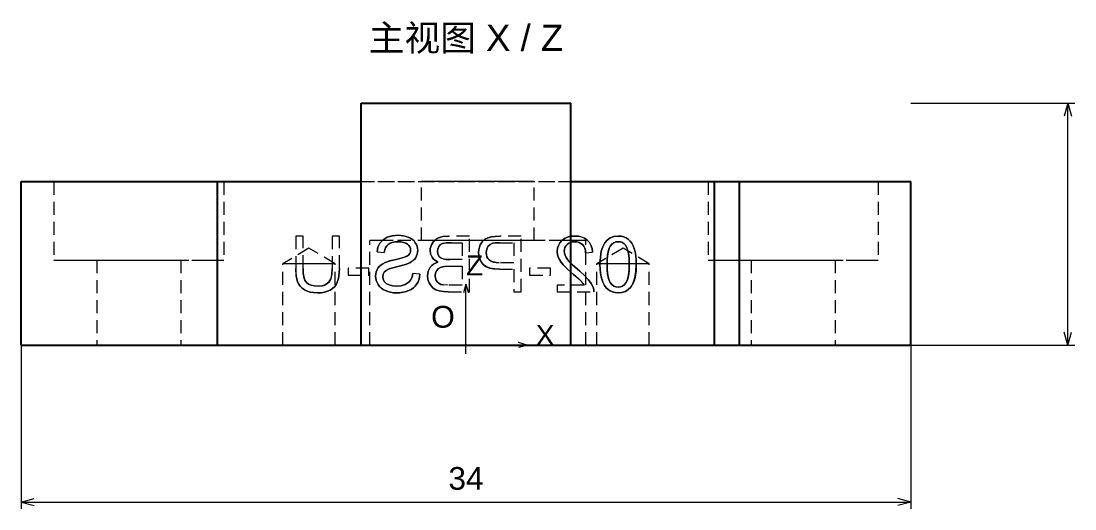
# Paper-space layout '01_三视图' of a CAD drawing. Header units: millimetres. Extents: x 8 to 450, y 8 to 289.
# Drawn here: x 110 to 230.8, y 157.3 to 213.3 of the extents above; entities that cross this region are included whole.
import ezdxf
from ezdxf.enums import TextEntityAlignment as Align

# ---------------------------------------------------------------- set-up
doc = ezdxf.new("R2010")
doc.units = ezdxf.units.MM
doc.linetypes.add('WP_HIDDEN', pattern=[2.3, 1.5, -0.8])
for name, color, linetype, lineweight in [('ANNOTATIONS', 7, 'CONTINUOUS', 18), ('HIDDEN', 7, 'WP_HIDDEN', 13), ('VISIBLE', 7, 'CONTINUOUS', 25)]:
    doc.layers.add(name, color=color, linetype=linetype, lineweight=lineweight)
doc.styles.add('CJK', font='Arial Unicode.ttf')

psp = doc.layouts.new('01_三视图')

# ---------------------------------------------------------------- linework, layer by layer
at = {"layer": 'ANNOTATIONS'}
for p, q in [((212, 203.88), (230.8, 203.88)), ((230, 203.88), (229.58, 202.38)), ((230, 176.12), (230, 203.88)), ((230, 203.88), (230.42, 202.38)), ((161, 183.12), (160.72, 182.12)), ((161, 176.12), (161, 183.12)), ((161, 183.12), (161.28, 182.12)), ((230, 176.12), (229.58, 177.62)), ((230, 176.12), (230.42, 177.62)), ((161, 175.12), (161, 177.12)), ((168, 176.12), (167, 176.41)), ((110, 176.12), (110, 157.32)), ((160, 176.12), (162, 176.12)), ((161, 176.12), (168, 176.12)), ((168, 176.12), (167, 175.84)), ((212, 176.12), (212, 157.32)), ((212, 176.12), (230.8, 176.12)), ((110, 158.12), (111.5, 158.54)), ((212, 158.12), (210.5, 158.54)), ((110, 158.12), (212, 158.12)), ((110, 158.12), (111.5, 157.71)), ((212, 158.12), (210.5, 157.71))]:
    psp.add_line(p, q, dxfattribs=at)
at = {"layer": 'HIDDEN'}
for points in [[(149, 194.88), (149, 203.88)], [(173, 194.88), (173, 203.88)], [(113.75, 194.88), (113.99, 194.88), (114.72, 194.88), (115.88, 194.88), (117.42, 194.88), (119.27, 194.88), (121.33, 194.88), (123.5, 194.88), (125.67, 194.88), (127.73, 194.88), (129.58, 194.88), (131.12, 194.88), (132.28, 194.88), (133.01, 194.88), (133.25, 194.88)], [(113.75, 194.88), (113.75, 185.88)], [(132.5, 194.88), (189.5, 194.88)], [(133.25, 194.88), (133.25, 185.88)], [(149, 194.88), (149, 176.12)], [(149, 194.88), (173, 194.88)], [(168.8, 194.88), (168.64, 194.88), (168.16, 194.88), (167.39, 194.88), (166.37, 194.88), (165.15, 194.88), (163.79, 194.88), (162.35, 194.88), (160.91, 194.88), (159.55, 194.88), (158.33, 194.88), (157.31, 194.88), (156.54, 194.88), (156.06, 194.88), (155.9, 194.88)], [(155.9, 188.12), (155.9, 194.88)], [(168.8, 188.12), (168.8, 194.88)], [(173, 194.88), (173, 176.12)], [(188.75, 194.88), (188.99, 194.88), (189.72, 194.88), (190.88, 194.88), (192.42, 194.88), (194.27, 194.88), (196.33, 194.88), (198.5, 194.88), (200.67, 194.88), (202.73, 194.88), (204.58, 194.88), (206.12, 194.88), (207.28, 194.88), (208.01, 194.88), (208.25, 194.88)], [(188.75, 194.88), (188.75, 185.88)], [(208.25, 194.88), (208.25, 185.88)], [(142.32, 188.62), (141.48, 188.62)], [(141.48, 188.62), (141.48, 184.93)], [(142.32, 184.93), (142.32, 188.62)], [(146.5, 188.62), (145.65, 188.62)], [(145.65, 188.62), (145.65, 184.93)], [(146.5, 184.93), (146.5, 188.62)], [(151.14, 187.82), (151.3, 188.03), (151.49, 188.22), (151.72, 188.37), (151.97, 188.5)], [(151.97, 188.5), (151.72, 188.37), (151.49, 188.21), (151.3, 188.03), (151.14, 187.82)], [(151.97, 188.5), (152.26, 188.6), (152.56, 188.67), (153.22, 188.73)], [(153.22, 188.73), (152.88, 188.71), (152.55, 188.67), (152.25, 188.6), (151.97, 188.5)], [(153.22, 188.73), (153.83, 188.67), (154.12, 188.6), (154.39, 188.51)], [(154.39, 188.51), (154.12, 188.6), (153.84, 188.67), (153.22, 188.73)], [(154.39, 188.51), (154.64, 188.39), (154.86, 188.24), (155.04, 188.07), (155.19, 187.87)], [(155.19, 187.87), (155.04, 188.07), (154.86, 188.24), (154.64, 188.39), (154.39, 188.51)], [(157.84, 188.42), (158.08, 188.51), (158.36, 188.57), (159.01, 188.62)], [(159.01, 188.62), (158.35, 188.57), (158.08, 188.51), (157.84, 188.42)], [(161.41, 188.62), (159.01, 188.62)], [(161.41, 182.23), (161.41, 188.62)], [(163.15, 188.26), (163.51, 188.44), (163.94, 188.56)], [(163.94, 188.56), (163.51, 188.44), (163.15, 188.26)], [(163.94, 188.56), (164.36, 188.6), (164.91, 188.62)], [(164.91, 188.62), (164.35, 188.6), (163.94, 188.56)], [(167.32, 188.62), (164.91, 188.62)], [(167.32, 182.23), (167.32, 188.62)], [(171.99, 188.13), (172.29, 188.36), (172.63, 188.52), (173.02, 188.61), (173.44, 188.64)], [(173.44, 188.64), (173.01, 188.61), (172.62, 188.51), (172.28, 188.36), (171.99, 188.13)], [(173.44, 188.64), (173.87, 188.61), (174.25, 188.53), (174.6, 188.38), (174.89, 188.17)], [(174.89, 188.17), (174.6, 188.38), (174.26, 188.52), (173.88, 188.61), (173.44, 188.64)], [(177.54, 188.44), (177.96, 188.59), (178.44, 188.64)], [(178.44, 188.64), (177.96, 188.59), (177.54, 188.44)], [(178.44, 188.64), (178.77, 188.62), (179.08, 188.55), (179.35, 188.43), (179.6, 188.27)], [(179.6, 188.27), (179.35, 188.43), (179.08, 188.55), (178.78, 188.62), (178.44, 188.64)], [(174.72, 188.12), (174.41, 188.12), (173.5, 188.12), (172.03, 188.12), (170.07, 188.12), (167.72, 188.12), (165.1, 188.12), (162.35, 188.12), (159.6, 188.12), (156.98, 188.12), (154.63, 188.12), (152.67, 188.12), (151.2, 188.12), (150.29, 188.12), (149.97, 188.12)], [(149.97, 176.12), (149.97, 188.12)], [(150.82, 186.82), (150.85, 187.09), (150.91, 187.35), (151.01, 187.59), (151.14, 187.82)], [(151.14, 187.82), (151.01, 187.59), (150.91, 187.35), (150.85, 187.09), (150.82, 186.82)], [(152.08, 187.67), (151.91, 187.5), (151.77, 187.29), (151.68, 187.04), (151.63, 186.76)], [(151.63, 186.76), (151.69, 187.04), (151.78, 187.29), (151.91, 187.5), (152.08, 187.67)], [(153.19, 187.98), (152.85, 187.96), (152.55, 187.91), (152.29, 187.81), (152.08, 187.67)], [(152.08, 187.67), (152.29, 187.81), (152.54, 187.9), (152.84, 187.96), (153.19, 187.98)], [(154.3, 187.7), (154.1, 187.83), (153.84, 187.91), (153.53, 187.96), (153.19, 187.98)], [(153.19, 187.98), (153.54, 187.96), (153.85, 187.91), (154.1, 187.82), (154.3, 187.7)], [(154.65, 187.02), (154.63, 187.21), (154.57, 187.39), (154.46, 187.55), (154.3, 187.7)], [(154.3, 187.7), (154.46, 187.55), (154.57, 187.39), (154.63, 187.21), (154.65, 187.02)], [(155.19, 187.87), (155.31, 187.66), (155.4, 187.43), (155.45, 187.2), (155.47, 186.97)], [(155.47, 186.97), (155.45, 187.2), (155.4, 187.43), (155.31, 187.66), (155.19, 187.87)], [(168.8, 188.12), (168.64, 188.12), (168.16, 188.12), (167.39, 188.12), (166.37, 188.12), (165.15, 188.12), (163.79, 188.12), (162.35, 188.12), (160.91, 188.12), (159.55, 188.12), (158.33, 188.12), (157.31, 188.12), (156.54, 188.12), (156.06, 188.12), (155.9, 188.12)], [(156.9, 186.98), (156.91, 187.2), (156.96, 187.41), (157.04, 187.62), (157.15, 187.83)], [(157.15, 187.83), (157.04, 187.62), (156.96, 187.41), (156.91, 187.2), (156.9, 186.98)], [(157.15, 187.83), (157.28, 188.01), (157.45, 188.18), (157.63, 188.31), (157.84, 188.42)], [(157.84, 188.42), (157.63, 188.31), (157.45, 188.18), (157.28, 188.01), (157.15, 187.83)], [(157.73, 186.88), (157.77, 187.18), (157.88, 187.44)], [(157.88, 187.44), (157.77, 187.18), (157.73, 186.88)], [(157.88, 187.44), (158.07, 187.65), (158.32, 187.77)], [(158.32, 187.77), (158.07, 187.65), (157.88, 187.44)], [(158.32, 187.77), (158.7, 187.84), (159.29, 187.86)], [(159.29, 187.86), (158.71, 187.84), (158.32, 187.77)], [(159.29, 187.86), (160.56, 187.86)], [(160.56, 187.86), (160.56, 185.93)], [(162.45, 186.77), (162.5, 187.22), (162.64, 187.64)], [(162.64, 187.64), (162.5, 187.23), (162.45, 186.77)], [(162.64, 187.64), (162.87, 187.99), (163.15, 188.26)], [(163.15, 188.26), (162.87, 187.99), (162.64, 187.64)], [(163.32, 186.74), (163.37, 187.12), (163.52, 187.43)], [(163.52, 187.43), (163.37, 187.12), (163.32, 186.74)], [(163.52, 187.43), (163.76, 187.67), (164.05, 187.81)], [(164.05, 187.81), (163.76, 187.67), (163.52, 187.43)], [(164.05, 187.81), (164.36, 187.85), (164.84, 187.86)], [(164.84, 187.86), (164.36, 187.85), (164.05, 187.81)], [(164.84, 187.86), (166.47, 187.86)], [(166.47, 187.86), (166.47, 185.58)], [(171.46, 186.87), (171.49, 187.23), (171.59, 187.56), (171.76, 187.86), (171.99, 188.13)], [(171.99, 188.13), (171.76, 187.86), (171.59, 187.56), (171.49, 187.23), (171.46, 186.87)], [(172.59, 187.67), (172.45, 187.5), (172.34, 187.32), (172.28, 187.11), (172.26, 186.89)], [(172.26, 186.89), (172.28, 187.11), (172.34, 187.32), (172.45, 187.5), (172.59, 187.67)], [(173.46, 187.99), (173.21, 187.97), (172.98, 187.91), (172.77, 187.81), (172.59, 187.67)], [(172.59, 187.67), (172.77, 187.81), (172.98, 187.91), (173.21, 187.97), (173.46, 187.99)], [(174.37, 187.65), (174.18, 187.8), (173.97, 187.91), (173.73, 187.97), (173.46, 187.99)], [(173.46, 187.99), (173.73, 187.97), (173.97, 187.91), (174.18, 187.8), (174.37, 187.65)], [(174.71, 186.71), (174.69, 186.99), (174.62, 187.25), (174.52, 187.47), (174.37, 187.65)], [(174.37, 187.65), (174.52, 187.47), (174.62, 187.25), (174.69, 187), (174.71, 186.71)], [(174.72, 176.12), (174.72, 188.12)], [(174.89, 188.17), (175.14, 187.9), (175.32, 187.58), (175.45, 187.21), (175.52, 186.8)], [(175.52, 186.8), (175.45, 187.22), (175.32, 187.59), (175.14, 187.91), (174.89, 188.17)], [(176.51, 186.89), (176.67, 187.4), (176.9, 187.84)], [(176.9, 187.84), (176.68, 187.41), (176.51, 186.89)], [(176.9, 187.84), (177.19, 188.18), (177.54, 188.44)], [(177.54, 188.44), (177.19, 188.18), (176.9, 187.84)], [(177.17, 185.38), (177.19, 186.1), (177.26, 186.69), (177.37, 187.15), (177.53, 187.48)], [(177.53, 187.48), (177.44, 187.31), (177.36, 187.11), (177.25, 186.61), (177.19, 186.03), (177.17, 185.38)], [(177.53, 187.48), (177.73, 187.7), (177.95, 187.86), (178.19, 187.96), (178.45, 187.99)], [(178.45, 187.99), (178.19, 187.96), (177.95, 187.86), (177.73, 187.7), (177.53, 187.48)], [(178.45, 187.99), (178.71, 187.97), (178.94, 187.88), (179.14, 187.74), (179.31, 187.54)], [(179.31, 187.54), (179.14, 187.74), (178.94, 187.88), (178.71, 187.97), (178.45, 187.99)], [(179.31, 187.54), (179.49, 187.18), (179.62, 186.71), (179.69, 186.11), (179.72, 185.38)], [(179.72, 185.38), (179.7, 186.04), (179.63, 186.63), (179.51, 187.14), (179.42, 187.35), (179.31, 187.54)], [(179.6, 188.27), (179.82, 188.06), (180, 187.81), (180.16, 187.52), (180.29, 187.2)], [(180.29, 187.2), (180.16, 187.53), (180, 187.81), (179.81, 188.06), (179.6, 188.27)], [(143, 187.24), (139.99, 185.43)], [(146.01, 185.43), (143, 187.24)], [(150.82, 186.82), (151.63, 186.76)], [(153.13, 186), (153.94, 186.22), (154.22, 186.34), (154.41, 186.46)], [(154.41, 186.46), (154.24, 186.35), (153.97, 186.23), (153.13, 186)], [(154.41, 186.46), (154.52, 186.58), (154.59, 186.71), (154.64, 186.86), (154.65, 187.02)], [(154.65, 187.02), (154.64, 186.86), (154.59, 186.71), (154.52, 186.58), (154.41, 186.46)], [(155.24, 186.17), (155.12, 186), (154.96, 185.84), (154.56, 185.58)], [(154.56, 185.58), (154.96, 185.85), (155.12, 186), (155.24, 186.17)], [(155.47, 186.97), (155.41, 186.55), (155.24, 186.17)], [(155.24, 186.17), (155.41, 186.55), (155.47, 186.97)], [(157.12, 186.21), (156.95, 186.59), (156.9, 186.98)], [(156.9, 186.98), (156.95, 186.59), (157.12, 186.21)], [(157.79, 185.63), (157.4, 185.89), (157.24, 186.04), (157.12, 186.21)], [(157.12, 186.21), (157.24, 186.04), (157.4, 185.89), (157.79, 185.63)], [(157.89, 186.33), (157.77, 186.58), (157.73, 186.88)], [(157.73, 186.88), (157.77, 186.58), (157.89, 186.33)], [(158.38, 186.01), (158.09, 186.14), (157.89, 186.33)], [(157.89, 186.33), (158.1, 186.14), (158.38, 186.01)], [(162.97, 185.39), (162.74, 185.69), (162.58, 186.02), (162.48, 186.38), (162.45, 186.77)], [(162.45, 186.77), (162.48, 186.38), (162.58, 186.02), (162.74, 185.69), (162.97, 185.39)], [(163.66, 185.89), (163.51, 186.05), (163.4, 186.25), (163.34, 186.48), (163.32, 186.74)], [(163.32, 186.74), (163.34, 186.49), (163.4, 186.26), (163.51, 186.06), (163.66, 185.89)], [(171.61, 186.12), (171.49, 186.49), (171.46, 186.87)], [(171.46, 186.87), (171.49, 186.49), (171.61, 186.12)], [(172.13, 185.34), (171.82, 185.73), (171.61, 186.12)], [(171.61, 186.12), (171.82, 185.74), (172.13, 185.34)], [(172.26, 186.89), (172.28, 186.66), (172.35, 186.43), (172.47, 186.19), (172.63, 185.95)], [(172.63, 185.95), (172.47, 186.19), (172.35, 186.43), (172.28, 186.66), (172.26, 186.89)], [(174.71, 186.71), (175.52, 186.8)], [(179, 187.24), (175.99, 185.43)], [(176.36, 185.38), (176.4, 186.21), (176.51, 186.89)], [(176.51, 186.89), (176.4, 186.23), (176.36, 185.38)], [(182.01, 185.43), (179, 187.24)], [(180.29, 187.2), (180.4, 186.81), (180.47, 186.38), (180.51, 185.9), (180.52, 185.38)], [(180.52, 185.38), (180.51, 185.92), (180.47, 186.4), (180.39, 186.83), (180.29, 187.2)], [(113.75, 185.88), (113.99, 185.88), (114.72, 185.88), (115.88, 185.88), (117.42, 185.88), (119.27, 185.88), (121.33, 185.88), (123.5, 185.88), (125.67, 185.88), (127.73, 185.88), (129.58, 185.88), (131.12, 185.88), (132.28, 185.88), (133.01, 185.88), (133.25, 185.88)], [(118.7, 185.88), (118.7, 176.12)], [(118.7, 185.88), (118.82, 185.88), (119.18, 185.88), (119.75, 185.88), (120.51, 185.88), (121.42, 185.88), (122.43, 185.88), (123.5, 185.88), (124.57, 185.88), (125.58, 185.88), (126.49, 185.88), (127.25, 185.88), (127.82, 185.88), (128.18, 185.88), (128.3, 185.88)], [(128.3, 185.88), (128.3, 176.12)], [(146.01, 185.43), (145.94, 185.43), (145.72, 185.43), (145.36, 185.43), (144.88, 185.43), (144.31, 185.43), (143.67, 185.43), (143, 185.43), (142.33, 185.43), (141.69, 185.43), (141.12, 185.43), (140.64, 185.43), (140.28, 185.43), (140.06, 185.43), (139.99, 185.43)], [(139.99, 176.12), (139.99, 185.43)], [(141.69, 183.4), (141.6, 183.72), (141.53, 184.08), (141.48, 184.93)], [(141.48, 184.93), (141.49, 184.47), (141.53, 184.07), (141.6, 183.71), (141.69, 183.4)], [(142.32, 184.93), (142.34, 184.42), (142.41, 183.96), (142.53, 183.59), (142.72, 183.31)], [(142.72, 183.31), (142.54, 183.57), (142.42, 183.93), (142.35, 184.38), (142.32, 184.93)], [(145.5, 183.71), (145.57, 183.94), (145.61, 184.23), (145.65, 184.93)], [(145.65, 184.93), (145.61, 184.21), (145.56, 183.93), (145.5, 183.71)], [(146.01, 176.12), (146.01, 185.43)], [(146.5, 184.93), (146.48, 184.47), (146.44, 184.04), (146.36, 183.66), (146.25, 183.33)], [(146.25, 183.33), (146.36, 183.65), (146.44, 184.02), (146.48, 184.45), (146.5, 184.93)], [(149.88, 184.94), (147.48, 184.94)], [(147.48, 184.94), (147.48, 184.15)], [(149.88, 184.15), (149.88, 184.94)], [(150.63, 184.04), (150.65, 184.28), (150.7, 184.52), (150.78, 184.74), (150.9, 184.94)], [(150.9, 184.94), (150.78, 184.74), (150.7, 184.52), (150.65, 184.29), (150.63, 184.04)], [(150.9, 184.94), (151.05, 185.13), (151.24, 185.31), (151.46, 185.46), (151.72, 185.59)], [(151.72, 185.59), (151.46, 185.46), (151.24, 185.3), (151.05, 185.13), (150.9, 184.94)], [(152.19, 184.87), (151.85, 184.7), (151.62, 184.49)], [(151.62, 184.49), (151.85, 184.7), (152.19, 184.87)], [(151.72, 185.59), (152.29, 185.79), (153.13, 186)], [(153.13, 186), (152.27, 185.78), (151.72, 185.59)], [(153.33, 185.18), (152.63, 185), (152.19, 184.87)], [(152.19, 184.87), (152.61, 185), (153.33, 185.18)], [(154.56, 185.58), (154.06, 185.38), (153.33, 185.18)], [(153.33, 185.18), (154.08, 185.38), (154.56, 185.58)], [(156.59, 184.08), (156.61, 184.35), (156.67, 184.6), (156.76, 184.84), (156.9, 185.05)], [(156.9, 185.05), (156.76, 184.84), (156.67, 184.6), (156.61, 184.35), (156.59, 184.08)], [(156.9, 185.05), (157.07, 185.24), (157.28, 185.4), (157.52, 185.53), (157.79, 185.63)], [(157.79, 185.63), (157.52, 185.53), (157.28, 185.4), (157.07, 185.24), (156.9, 185.05)], [(157.65, 184.7), (157.86, 184.93), (158.15, 185.07)], [(158.15, 185.07), (157.86, 184.93), (157.65, 184.7)], [(158.15, 185.07), (158.55, 185.15), (159.09, 185.18)], [(159.09, 185.18), (158.55, 185.16), (158.15, 185.07)], [(159.18, 185.93), (158.7, 185.95), (158.38, 186.01)], [(158.38, 186.01), (158.71, 185.95), (159.18, 185.93)], [(159.09, 185.18), (160.56, 185.18)], [(160.56, 185.93), (159.18, 185.93)], [(160.56, 185.18), (160.56, 182.99)], [(164.84, 184.83), (164.26, 184.86), (163.74, 184.96), (163.3, 185.13), (163.12, 185.25), (162.97, 185.39)], [(162.97, 185.39), (163.28, 185.15), (163.69, 184.97), (164.21, 184.86), (164.84, 184.83)], [(164.82, 185.58), (164.45, 185.6), (164.12, 185.66), (163.86, 185.75), (163.66, 185.89)], [(163.66, 185.89), (163.87, 185.75), (164.14, 185.65), (164.46, 185.6), (164.82, 185.58)], [(166.47, 185.58), (164.82, 185.58)], [(164.84, 184.83), (166.47, 184.83)], [(166.47, 184.83), (166.47, 182.23)], [(170.69, 184.94), (168.29, 184.94)], [(168.29, 184.94), (168.29, 184.15)], [(170.69, 184.15), (170.69, 184.94)], [(173.34, 184.21), (172.64, 184.83), (172.13, 185.34)], [(172.13, 185.34), (172.62, 184.85), (173.34, 184.21)], [(172.63, 185.95), (172.87, 185.65), (173.2, 185.32), (174.03, 184.59)], [(174.03, 184.59), (173.16, 185.36), (172.85, 185.67), (172.63, 185.95)], [(182.01, 185.43), (181.94, 185.43), (181.72, 185.43), (181.36, 185.43), (180.88, 185.43), (180.31, 185.43), (179.67, 185.43), (179, 185.43), (178.33, 185.43), (177.69, 185.43), (177.12, 185.43), (176.64, 185.43), (176.28, 185.43), (176.06, 185.43), (175.99, 185.43)], [(175.99, 176.12), (175.99, 185.43)], [(176.59, 183.57), (176.49, 183.96), (176.42, 184.39), (176.37, 184.87), (176.36, 185.38)], [(176.36, 185.38), (176.38, 184.85), (176.42, 184.37), (176.49, 183.94), (176.59, 183.57)], [(177.53, 183.29), (177.37, 183.62), (177.26, 184.08), (177.19, 184.66), (177.17, 185.38)], [(177.17, 185.38), (177.19, 184.74), (177.25, 184.15), (177.36, 183.66), (177.44, 183.46), (177.53, 183.29)], [(179.72, 185.38), (179.7, 184.66), (179.63, 184.07), (179.51, 183.62), (179.35, 183.29)], [(179.35, 183.29), (179.45, 183.46), (179.53, 183.66), (179.64, 184.15), (179.7, 184.73), (179.72, 185.38)], [(180.52, 185.38), (180.49, 184.62), (180.39, 183.92), (180.3, 183.6), (180.19, 183.3), (180.06, 183.03), (179.89, 182.79)], [(179.89, 182.79), (180.04, 183), (180.17, 183.25), (180.37, 183.83), (180.48, 184.55), (180.52, 185.38)], [(182.01, 176.12), (182.01, 185.43)], [(188.75, 185.88), (188.99, 185.88), (189.72, 185.88), (190.88, 185.88), (192.42, 185.88), (194.27, 185.88), (196.33, 185.88), (198.5, 185.88), (200.67, 185.88), (202.73, 185.88), (204.58, 185.88), (206.12, 185.88), (207.28, 185.88), (208.01, 185.88), (208.25, 185.88)], [(193.7, 185.88), (193.7, 176.12)], [(193.7, 185.88), (193.82, 185.88), (194.18, 185.88), (194.75, 185.88), (195.51, 185.88), (196.42, 185.88), (197.43, 185.88), (198.5, 185.88), (199.57, 185.88), (200.58, 185.88), (201.49, 185.88), (202.25, 185.88), (202.82, 185.88), (203.18, 185.88), (203.3, 185.88)], [(203.3, 185.88), (203.3, 176.12)], [(144.97, 183.1), (145.14, 183.22), (145.29, 183.36), (145.41, 183.52), (145.5, 183.71)], [(145.5, 183.71), (145.41, 183.52), (145.29, 183.36), (145.14, 183.22), (144.97, 183.1)], [(147.48, 184.15), (149.88, 184.15)], [(150.92, 183.08), (150.8, 183.3), (150.71, 183.54), (150.65, 183.78), (150.63, 184.04)], [(150.63, 184.04), (150.65, 183.79), (150.7, 183.54), (150.8, 183.31), (150.92, 183.08)], [(151.62, 184.49), (151.49, 184.25), (151.45, 183.97)], [(151.45, 183.97), (151.49, 184.25), (151.62, 184.49)], [(151.45, 183.97), (151.49, 183.68), (151.63, 183.42)], [(151.63, 183.42), (151.49, 183.68), (151.45, 183.97)], [(154.65, 183.57), (154.82, 183.92), (154.92, 184.35)], [(154.92, 184.35), (154.82, 183.92), (154.65, 183.57)], [(155.71, 184.28), (154.92, 184.35)], [(155.71, 184.28), (155.68, 183.97), (155.62, 183.68), (155.51, 183.4), (155.36, 183.14)], [(155.36, 183.14), (155.51, 183.4), (155.62, 183.68), (155.68, 183.97), (155.71, 184.28)], [(156.78, 183.25), (156.63, 183.65), (156.59, 184.08)], [(156.59, 184.08), (156.63, 183.65), (156.78, 183.25)], [(157.46, 184.08), (157.51, 184.42), (157.65, 184.7)], [(157.65, 184.7), (157.51, 184.42), (157.46, 184.08)], [(157.59, 183.55), (157.49, 183.8), (157.46, 184.08)], [(157.46, 184.08), (157.49, 183.8), (157.59, 183.55)], [(168.29, 184.15), (170.69, 184.15)], [(174.25, 183.41), (173.9, 183.73), (173.34, 184.21)], [(173.34, 184.21), (173.92, 183.72), (174.25, 183.41)], [(174.03, 184.59), (174.61, 184.09), (175.06, 183.63)], [(175.06, 183.63), (174.62, 184.08), (174.03, 184.59)], [(175.06, 183.63), (175.36, 183.21), (175.57, 182.78)], [(175.57, 182.78), (175.36, 183.21), (175.06, 183.63)], [(142.48, 182.48), (142.22, 182.67), (142, 182.89), (141.83, 183.13), (141.69, 183.4)], [(141.69, 183.4), (141.82, 183.13), (142, 182.89), (142.22, 182.67), (142.48, 182.48)], [(143.97, 182.12), (143.54, 182.15), (143.15, 182.21), (142.79, 182.32), (142.48, 182.48)], [(142.48, 182.48), (142.79, 182.32), (143.14, 182.21), (143.53, 182.15), (143.97, 182.12)], [(142.72, 183.31), (142.96, 183.12), (143.26, 182.99), (143.63, 182.91), (144.05, 182.89)], [(144.05, 182.89), (143.61, 182.91), (143.25, 182.99), (142.95, 183.12), (142.72, 183.31)], [(145.44, 182.43), (145.12, 182.3), (144.77, 182.2), (144.39, 182.14), (143.97, 182.12)], [(143.97, 182.12), (144.4, 182.14), (144.79, 182.2), (145.13, 182.3), (145.44, 182.43)], [(144.05, 182.89), (144.54, 182.94), (144.77, 183.01), (144.97, 183.1)], [(144.97, 183.1), (144.77, 183.01), (144.55, 182.94), (144.05, 182.89)], [(146.25, 183.33), (146.11, 183.05), (145.93, 182.81), (145.7, 182.61), (145.44, 182.43)], [(145.44, 182.43), (145.7, 182.61), (145.93, 182.81), (146.11, 183.05), (146.25, 183.33)], [(151.76, 182.38), (151.51, 182.51), (151.28, 182.67), (151.09, 182.86), (150.92, 183.08)], [(150.92, 183.08), (151.09, 182.86), (151.28, 182.68), (151.5, 182.51), (151.76, 182.38)], [(151.63, 183.42), (151.86, 183.2), (152.18, 183.03)], [(152.18, 183.03), (151.85, 183.2), (151.63, 183.42)], [(152.18, 183.03), (152.58, 182.92), (153.03, 182.88)], [(153.03, 182.88), (152.58, 182.92), (152.18, 183.03)], [(153.03, 182.88), (153.55, 182.93), (154.01, 183.07)], [(154.01, 183.07), (153.55, 182.93), (153.03, 182.88)], [(154.01, 183.07), (154.39, 183.29), (154.53, 183.42), (154.65, 183.57)], [(154.65, 183.57), (154.53, 183.42), (154.39, 183.29), (154.01, 183.07)], [(155.36, 183.14), (155.18, 182.9), (154.97, 182.69), (154.72, 182.52), (154.44, 182.38)], [(154.44, 182.38), (154.72, 182.52), (154.97, 182.69), (155.18, 182.9), (155.36, 183.14)], [(157.25, 182.66), (156.99, 182.91), (156.78, 183.25)], [(156.78, 183.25), (156.99, 182.91), (157.25, 182.66)], [(157.94, 182.34), (157.56, 182.47), (157.25, 182.66)], [(157.25, 182.66), (157.56, 182.47), (157.94, 182.34)], [(157.91, 183.19), (157.73, 183.34), (157.59, 183.55)], [(157.59, 183.55), (157.73, 183.34), (157.91, 183.19)], [(158.4, 183.02), (158.13, 183.09), (157.91, 183.19)], [(157.91, 183.19), (158.13, 183.09), (158.4, 183.02)], [(158.97, 182.99), (158.4, 183.02)], [(160.56, 182.99), (158.97, 182.99)], [(174.58, 182.99), (171.45, 182.99)], [(171.45, 182.99), (171.45, 182.23)], [(174.58, 182.99), (174.25, 183.41)], [(175.57, 182.78), (175.65, 182.51), (175.66, 182.23)], [(175.66, 182.23), (175.65, 182.51), (175.57, 182.78)], [(177.28, 182.5), (177.06, 182.71), (176.88, 182.96), (176.72, 183.25), (176.59, 183.57)], [(176.59, 183.57), (176.72, 183.24), (176.88, 182.96), (177.07, 182.71), (177.28, 182.5)], [(178.44, 182.12), (178.11, 182.15), (177.81, 182.22), (177.53, 182.34), (177.28, 182.5)], [(177.28, 182.5), (177.53, 182.34), (177.8, 182.22), (178.11, 182.15), (178.44, 182.12)], [(178.44, 182.77), (178.18, 182.8), (177.95, 182.9), (177.73, 183.06), (177.53, 183.29)], [(177.53, 183.29), (177.73, 183.07), (177.94, 182.9), (178.18, 182.8), (178.44, 182.77)], [(179.35, 183.29), (179.16, 183.06), (178.94, 182.9), (178.7, 182.8), (178.44, 182.77)], [(178.44, 182.77), (178.7, 182.8), (178.94, 182.9), (179.16, 183.06), (179.35, 183.29)], [(179.89, 182.79), (179.6, 182.5), (179.26, 182.29), (178.87, 182.17), (178.44, 182.12)], [(178.44, 182.12), (178.88, 182.17), (179.27, 182.29), (179.6, 182.5), (179.89, 182.79)], [(152.99, 182.12), (152.66, 182.14), (152.35, 182.19), (152.05, 182.27), (151.76, 182.38)], [(151.76, 182.38), (152.04, 182.27), (152.34, 182.19), (152.66, 182.14), (152.99, 182.12)], [(154.44, 182.38), (154.13, 182.26), (153.78, 182.19), (153.4, 182.14), (152.99, 182.12)], [(152.99, 182.12), (153.41, 182.14), (153.79, 182.19), (154.13, 182.27), (154.44, 182.38)], [(158.97, 182.23), (158.42, 182.26), (157.94, 182.34)], [(157.94, 182.34), (158.41, 182.26), (158.97, 182.23)], [(158.97, 182.23), (161.41, 182.23)], [(166.47, 182.23), (167.32, 182.23)], [(171.45, 182.23), (175.66, 182.23)], [(118.7, 176.12), (118.82, 176.12), (119.18, 176.12), (119.75, 176.12), (120.51, 176.12), (121.42, 176.12), (122.43, 176.12), (123.5, 176.12), (124.57, 176.12), (125.58, 176.12), (126.49, 176.12), (127.25, 176.12), (127.82, 176.12), (128.18, 176.12), (128.3, 176.12)], [(132.5, 176.12), (189.5, 176.12)], [(146.01, 176.12), (145.94, 176.12), (145.72, 176.12), (145.36, 176.12), (144.88, 176.12), (144.31, 176.12), (143.67, 176.12), (143, 176.12), (142.33, 176.12), (141.69, 176.12), (141.12, 176.12), (140.64, 176.12), (140.28, 176.12), (140.06, 176.12), (139.99, 176.12)], [(174.72, 176.12), (174.41, 176.12), (173.5, 176.12), (172.03, 176.12), (170.07, 176.12), (167.72, 176.12), (165.1, 176.12), (162.35, 176.12), (159.6, 176.12), (156.98, 176.12), (154.63, 176.12), (152.67, 176.12), (151.2, 176.12), (150.29, 176.12), (149.97, 176.12)], [(182.01, 176.12), (181.94, 176.12), (181.72, 176.12), (181.36, 176.12), (180.88, 176.12), (180.31, 176.12), (179.67, 176.12), (179, 176.12), (178.33, 176.12), (177.69, 176.12), (177.12, 176.12), (176.64, 176.12), (176.28, 176.12), (176.06, 176.12), (175.99, 176.12)], [(193.7, 176.12), (193.82, 176.12), (194.18, 176.12), (194.75, 176.12), (195.51, 176.12), (196.42, 176.12), (197.43, 176.12), (198.5, 176.12), (199.57, 176.12), (200.58, 176.12), (201.49, 176.12), (202.25, 176.12), (202.82, 176.12), (203.18, 176.12), (203.3, 176.12)]]:
    psp.add_lwpolyline(points, dxfattribs=at)
at = {"layer": 'VISIBLE'}
for points in [[(149, 176.12), (149, 203.88)], [(149, 203.88), (173, 203.88)], [(173, 176.12), (173, 203.88)], [(110, 194.88), (132.5, 194.88)], [(110, 176.12), (110, 194.88)], [(132.5, 176.12), (132.5, 194.88)], [(132.5, 194.88), (149, 194.88)], [(173, 194.88), (189.5, 194.88)], [(189.5, 194.88), (192.35, 194.88)], [(189.5, 176.12), (189.5, 194.88)], [(192.35, 194.88), (212, 194.88)], [(192.35, 176.12), (192.35, 194.88)], [(212, 176.12), (212, 194.88)], [(110, 176.12), (132.5, 176.12)], [(132.5, 176.12), (149, 176.12)], [(149, 176.12), (173, 176.12)], [(173, 176.12), (189.5, 176.12)], [(189.5, 176.12), (192.35, 176.12)], [(192.35, 176.12), (212, 176.12)]]:
    psp.add_lwpolyline(points, dxfattribs=at)

# ---------------------------------------------------------------- texts
at = {"layer": 'ANNOTATIONS', "style": 'CJK'}
for s, height, p in [('主视图 X / Z', 3, (161, 209.88)), ('34', 2.6, (161, 159.53))]:
    psp.add_text(s, height=height, dxfattribs=at).set_placement(p, align=Align.CENTER)
for s, height, p in [('Z', 2.3, (161, 184.12)), ('O', 2.5, (157, 178.12)), ('X', 2.3, (169, 176.12))]:
    psp.add_text(s, height=height, dxfattribs=at).set_placement(p)

doc.saveas('drawing.dxf')
